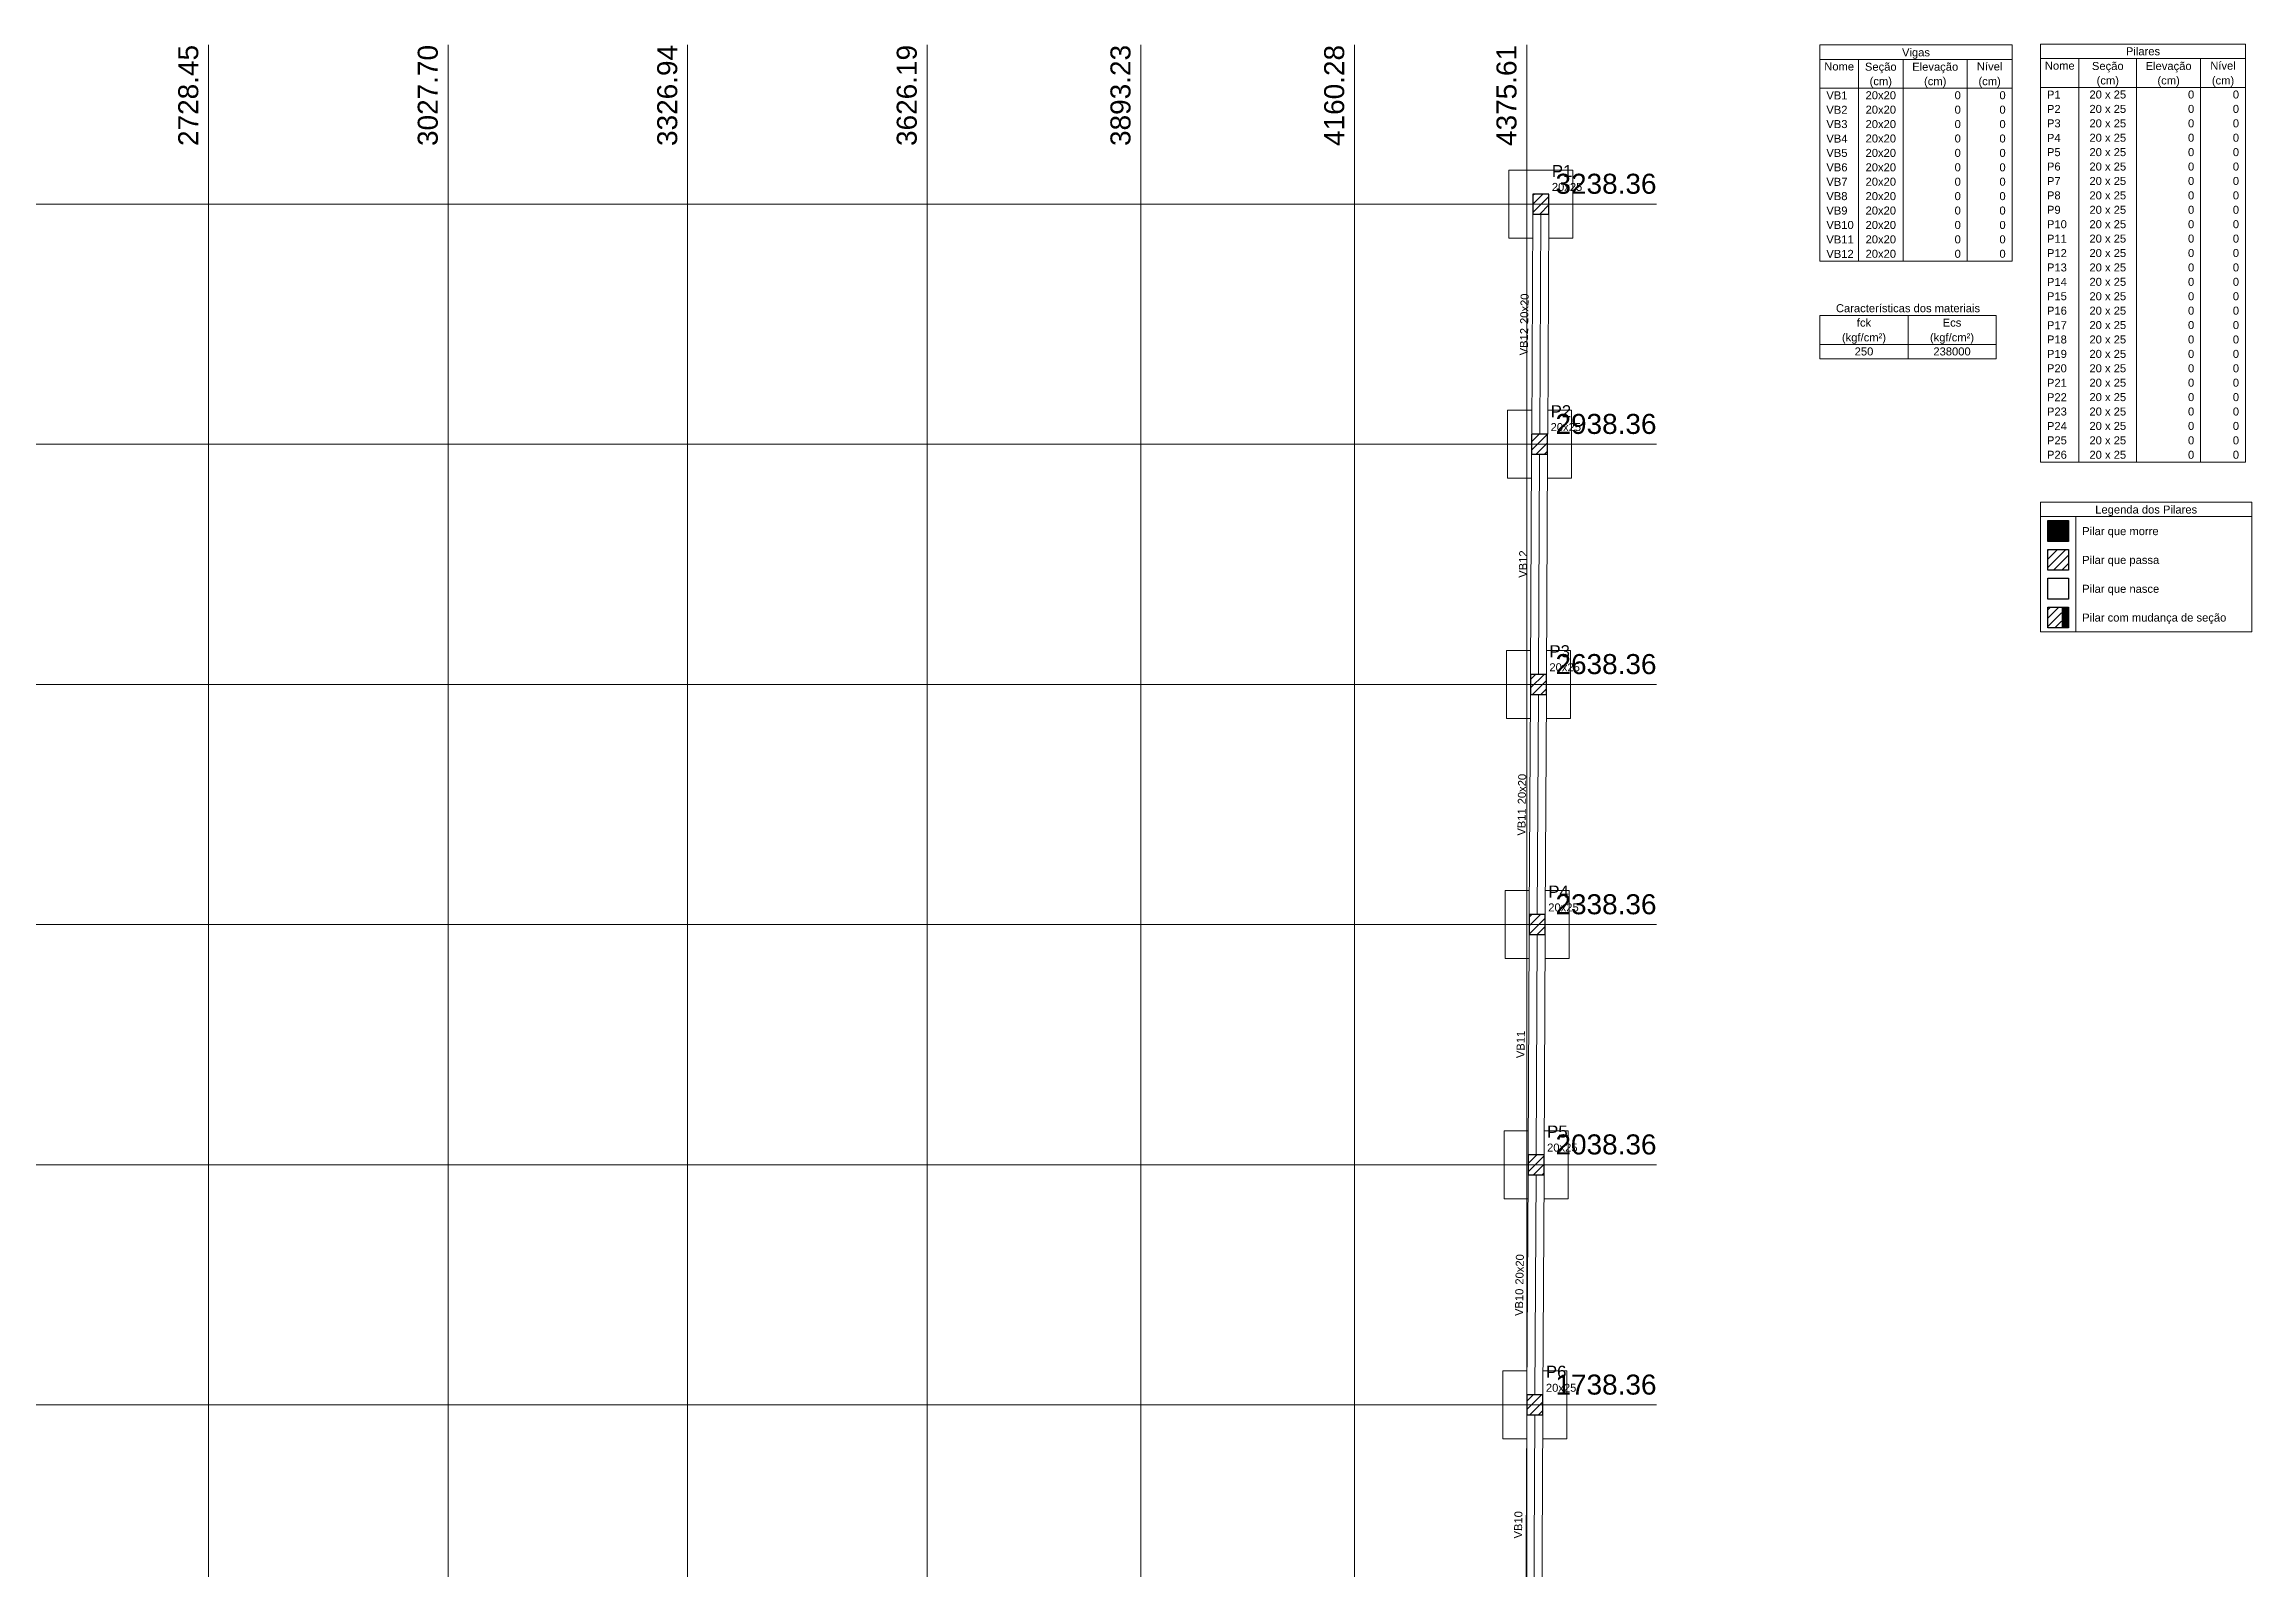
# Model space of a CAD drawing. Header units: millimetres. Extents: x 7 to 580, y -90 to 91.
# Drawn here: x 216 to 271.2, y 46.5 to 84.6 of the extents above; entities that cross this region are included whole.
import ezdxf

# ---------------------------------------------------------------- set-up
doc = ezdxf.new("R2010")
doc.units = ezdxf.units.MM
for name, color, linetype, lineweight in [('FO-Eixos', 5, 'Continuous', 5), ('FO-Hachuras dos pilares', 9, 'Continuous', 5), ('FO-Pilares', 4, 'Continuous', 30), ('FO-Seção das fundações', 9, 'Continuous', 5), ('FO-Textos das vigas', 7, 'Continuous', 5), ('FO-Textos dos pilares', 7, 'Continuous', 5), ('FO-Vigas', 1, 'Continuous', 20), ('LC-Eixos', 7, 'Continuous', 5), ('LC-Textos', 3, 'Continuous', 20)]:
    doc.layers.add(name, color=color, linetype=linetype, lineweight=lineweight)
doc.styles.add('Arial', font='arial.ttf')

msp = doc.modelspace()

# ---------------------------------------------------------------- hatches: boundary and pattern name
at = {"layer": 'FO-Hachuras dos pilares', "linetype": 'Continuous', "true_color": 0x000000}
h = msp.add_hatch(dxfattribs=at)
h.set_pattern_fill('ANSI31', color=18, scale=0.047, style=0)
h.paths.add_polyline_path([(253.2076, 80.3302), (253.4076, 80.3302), (253.6076, 80.3302), (253.6076, 80.5802), (253.6076, 80.8302), (253.4076, 80.8302), (253.2076, 80.8302), (253.2076, 80.5802)])
h = msp.add_hatch(dxfattribs=at)
h.set_pattern_fill('ANSI31', color=18, scale=0.047, style=0)
h.paths.add_polyline_path([(253.1762, 74.3302), (253.3762, 74.3302), (253.5762, 74.3302), (253.5762, 74.5802), (253.5762, 74.8302), (253.3762, 74.8302), (253.1762, 74.8302), (253.1762, 74.5802)])
at = {"layer": 'FO-Hachuras dos pilares', "linetype": 'Continuous'}
for points in [[(266.0753, 72.1512), (266.0753, 72.6712), (266.5953, 72.6712), (266.5953, 72.1512), (266.0753, 72.1512)], [(266.4211, 69.9912), (266.4211, 70.5112), (266.5953, 70.5112), (266.5953, 69.9912), (266.4211, 69.9912)]]:
    msp.add_hatch(color=256, dxfattribs=at).paths.add_polyline_path(points)
at = {"layer": 'FO-Hachuras dos pilares', "linetype": 'Continuous', "true_color": 0x000000}
h = msp.add_hatch(dxfattribs=at)
h.set_pattern_fill('ANSI31', color=18, scale=0.047, style=0)
h.paths.add_polyline_path([(266.0753, 71.4312), (266.0753, 71.9512), (266.5953, 71.9512), (266.5953, 71.4312), (266.0753, 71.4312)])
h = msp.add_hatch(dxfattribs=at)
h.set_pattern_fill('ANSI31', color=18, scale=0.047, style=0)
h.paths.add_polyline_path([(266.0753, 69.9912), (266.0753, 70.5112), (266.4211, 70.5112), (266.4211, 69.9912), (266.0753, 69.9912)])
h = msp.add_hatch(dxfattribs=at)
h.set_pattern_fill('ANSI31', color=18, scale=0.047, style=0)
h.paths.add_polyline_path([(253.1468, 68.3302), (253.3468, 68.3302), (253.5468, 68.3302), (253.5468, 68.5802), (253.5468, 68.8302), (253.3468, 68.8302), (253.1468, 68.8302), (253.1468, 68.5802)])
h = msp.add_hatch(dxfattribs=at)
h.set_pattern_fill('ANSI31', color=18, scale=0.047, style=0)
h.paths.add_polyline_path([(253.1176, 62.3302), (253.3176, 62.3302), (253.5176, 62.3302), (253.5176, 62.5802), (253.5176, 62.8302), (253.3176, 62.8302), (253.1176, 62.8302), (253.1176, 62.5802)])
h = msp.add_hatch(dxfattribs=at)
h.set_pattern_fill('ANSI31', color=18, scale=0.047, style=0)
h.paths.add_polyline_path([(253.0882, 56.3302), (253.2882, 56.3302), (253.4882, 56.3302), (253.4882, 56.5802), (253.4882, 56.8302), (253.2882, 56.8302), (253.0882, 56.8302), (253.0882, 56.5802)])
h = msp.add_hatch(dxfattribs=at)
h.set_pattern_fill('ANSI31', color=18, scale=0.047, style=0)
h.paths.add_polyline_path([(253.059, 50.3302), (253.259, 50.3302), (253.459, 50.3302), (253.459, 50.5802), (253.459, 50.8302), (253.259, 50.8302), (253.059, 50.8302), (253.059, 50.5802)])

# ---------------------------------------------------------------- linework, layer by layer
at = {"layer": 'FO-Eixos'}
for p, q in [((253.3784, 74.8302), (253.4064, 80.3302)), ((253.348, 68.8302), (253.376, 74.3302)), ((253.3188, 62.8302), (253.3456, 68.3302)), ((253.2894, 56.8302), (253.3162, 62.3302)), ((253.2602, 50.8302), (253.287, 56.3302)), ((253.2308, 44.8302), (253.2576, 50.3302))]:
    msp.add_line(p, q, dxfattribs=at)
at = {"layer": 'FO-Pilares'}
for points in [[(253.2076, 80.3302), (253.4076, 80.3302), (253.6076, 80.3302), (253.6076, 80.5802), (253.6076, 80.8302), (253.4076, 80.8302), (253.2076, 80.8302), (253.2076, 80.5802), (253.2076, 80.3302)], [(253.1762, 74.3302), (253.3762, 74.3302), (253.5762, 74.3302), (253.5762, 74.5802), (253.5762, 74.8302), (253.3762, 74.8302), (253.1762, 74.8302), (253.1762, 74.5802), (253.1762, 74.3302)], [(266.0753, 72.1512), (266.0753, 72.6712), (266.5953, 72.6712), (266.5953, 72.1512), (266.0753, 72.1512)], [(266.0753, 71.4312), (266.0753, 71.9512), (266.5953, 71.9512), (266.5953, 71.4312), (266.0753, 71.4312)], [(266.0753, 70.7112), (266.0753, 71.2312), (266.5953, 71.2312), (266.5953, 70.7112), (266.0753, 70.7112)], [(266.0753, 69.9912), (266.0753, 70.5112), (266.5953, 70.5112), (266.5953, 69.9912), (266.0753, 69.9912)], [(253.1468, 68.3302), (253.3468, 68.3302), (253.5468, 68.3302), (253.5468, 68.5802), (253.5468, 68.8302), (253.3468, 68.8302), (253.1468, 68.8302), (253.1468, 68.5802), (253.1468, 68.3302)], [(253.1176, 62.3302), (253.3176, 62.3302), (253.5176, 62.3302), (253.5176, 62.5802), (253.5176, 62.8302), (253.3176, 62.8302), (253.1176, 62.8302), (253.1176, 62.5802), (253.1176, 62.3302)], [(253.0882, 56.3302), (253.2882, 56.3302), (253.4882, 56.3302), (253.4882, 56.5802), (253.4882, 56.8302), (253.2882, 56.8302), (253.0882, 56.8302), (253.0882, 56.5802), (253.0882, 56.3302)], [(253.059, 50.3302), (253.259, 50.3302), (253.459, 50.3302), (253.459, 50.5802), (253.459, 50.8302), (253.259, 50.8302), (253.059, 50.8302), (253.059, 50.5802), (253.059, 50.3302)]]:
    msp.add_lwpolyline(points, close=True, dxfattribs=at)
at = {"layer": 'FO-Seção das fundações'}
for p, q in [((254.2076, 81.4302), (252.6076, 81.4302)), ((252.6076, 81.4302), (252.6076, 79.7302)), ((254.2076, 79.7302), (254.2076, 81.4302)), ((252.6076, 79.7302), (253.2033, 79.7302)), ((253.6033, 79.7302), (254.2076, 79.7302)), ((253.1815, 75.4302), (252.5762, 75.4302)), ((252.5762, 75.4302), (252.5762, 73.7302)), ((254.1762, 75.4302), (253.5815, 75.4302)), ((254.1762, 73.7302), (254.1762, 75.4302)), ((252.5762, 73.7302), (253.1729, 73.7302)), ((253.5729, 73.7302), (254.1762, 73.7302)), ((253.1511, 69.4302), (252.5468, 69.4302)), ((252.5468, 69.4302), (252.5468, 67.7302)), ((254.1468, 69.4302), (253.5511, 69.4302)), ((254.1468, 67.7302), (254.1468, 69.4302)), ((252.5468, 67.7302), (253.1427, 67.7302)), ((253.5427, 67.7302), (254.1468, 67.7302)), ((253.1217, 63.4302), (252.5176, 63.4302)), ((252.5176, 63.4302), (252.5176, 61.7302)), ((254.1176, 63.4302), (253.5217, 63.4302)), ((254.1176, 61.7302), (254.1176, 63.4302)), ((252.5176, 61.7302), (253.1133, 61.7302)), ((253.5133, 61.7302), (254.1176, 61.7302)), ((253.0923, 57.4302), (252.4882, 57.4302)), ((252.4882, 57.4302), (252.4882, 55.7302)), ((254.0882, 57.4302), (253.4923, 57.4302)), ((254.0882, 55.7302), (254.0882, 57.4302)), ((252.4882, 55.7302), (253.0841, 55.7302)), ((253.4841, 55.7302), (254.0882, 55.7302)), ((253.0631, 51.4302), (252.459, 51.4302)), ((252.459, 51.4302), (252.459, 49.7302)), ((254.059, 51.4302), (253.4631, 51.4302)), ((254.059, 49.7302), (254.059, 51.4302)), ((252.459, 49.7302), (253.0547, 49.7302)), ((253.4547, 49.7302), (254.059, 49.7302))]:
    msp.add_line(p, q, dxfattribs=at)
at = {"layer": 'FO-Textos das vigas'}
for p, q in [((260.3826, 84.5552), (265.1826, 84.5552)), ((260.3826, 84.5552), (260.3826, 79.1552)), ((265.1826, 84.5552), (265.1826, 79.1552)), ((260.3826, 84.1952), (265.1826, 84.1952)), ((261.3426, 84.1952), (261.3426, 79.1552)), ((262.4626, 84.1952), (262.4626, 79.1552)), ((264.0626, 84.1952), (264.0626, 79.1552)), ((260.3826, 83.4752), (265.1826, 83.4752)), ((260.3826, 79.1552), (265.1826, 79.1552)), ((260.3826, 77.7952), (264.7826, 77.7952)), ((260.3826, 77.7952), (260.3826, 76.7152)), ((262.5826, 77.7952), (262.5826, 76.7152)), ((264.7826, 77.7952), (264.7826, 76.7152)), ((260.3826, 77.0752), (264.7826, 77.0752)), ((260.3826, 76.7152), (264.7826, 76.7152)), ((265.8953, 73.1342), (271.1753, 73.1342)), ((265.8953, 73.1342), (265.8953, 69.8942)), ((271.1753, 73.1342), (271.1753, 69.8942)), ((265.8953, 72.7742), (271.1753, 72.7742)), ((266.7753, 72.7742), (266.7753, 69.8942)), ((265.8953, 69.8942), (271.1753, 69.8942))]:
    msp.add_line(p, q, dxfattribs=at)
at = {"layer": 'FO-Textos dos pilares'}
for p, q in [((265.8953, 84.5742), (271.0153, 84.5742)), ((265.8953, 84.5742), (265.8953, 74.1342)), ((271.0153, 84.5742), (271.0153, 74.1342)), ((265.8953, 84.2142), (271.0153, 84.2142)), ((266.8553, 84.2142), (266.8553, 74.1342)), ((268.2953, 84.2142), (268.2953, 74.1342)), ((269.8953, 84.2142), (269.8953, 74.1342)), ((265.8953, 83.4942), (271.0153, 83.4942)), ((265.8953, 74.1342), (271.0153, 74.1342))]:
    msp.add_line(p, q, dxfattribs=at)
at = {"layer": 'FO-Vigas'}
for p, q in [((253.1784, 74.8302), (253.2064, 80.3302)), ((253.5784, 74.8292), (253.6064, 80.3302)), ((253.148, 68.8302), (253.176, 74.3302)), ((253.176, 74.3302), (253.176, 74.3312)), ((253.548, 68.8302), (253.576, 74.3292)), ((253.576, 74.3292), (253.576, 74.3302)), ((253.1188, 62.8302), (253.1456, 68.3302)), ((253.5188, 62.8302), (253.5456, 68.3302)), ((253.0894, 56.8302), (253.1162, 62.3302)), ((253.1162, 62.3302), (253.1162, 62.3312)), ((253.4894, 56.8302), (253.5162, 62.3292)), ((253.5162, 62.3292), (253.5162, 62.3302)), ((253.0602, 50.8302), (253.087, 56.3302)), ((253.087, 56.3302), (253.087, 56.3312)), ((253.4602, 50.8302), (253.487, 56.3292)), ((253.487, 56.3292), (253.487, 56.3302)), ((253.0308, 44.8302), (253.0576, 50.3302)), ((253.0576, 50.3302), (253.0576, 50.3312)), ((253.4308, 44.8302), (253.4576, 50.3292)), ((253.4576, 50.3292), (253.4576, 50.3302))]:
    msp.add_line(p, q, dxfattribs=at)
at = {"layer": 'LC-Eixos'}
for p, q in [((220.1127, 84.5552), (220.1127, 11.9635)), ((226.0977, 84.5552), (226.0977, 11.9635)), ((232.0825, 84.5552), (232.0825, 11.9635)), ((238.0675, 84.5552), (238.0675, 11.9635)), ((243.4083, 84.5552), (243.4083, 11.9635)), ((248.7493, 84.5552), (248.7493, 11.9635)), ((253.0559, 84.5552), (253.0559, 11.9635)), ((163.9618, 80.5802), (256.2975, 80.5802)), ((163.9618, 74.5802), (256.2975, 74.5802)), ((163.9618, 68.5802), (256.2975, 68.5802)), ((163.9618, 62.5802), (256.2975, 62.5802)), ((163.9618, 56.5802), (256.2975, 56.5802)), ((163.9618, 50.5802), (256.2975, 50.5802))]:
    msp.add_line(p, q, dxfattribs=at)

# ---------------------------------------------------------------- texts
at = {"layer": 'FO-Textos das vigas', "char_height": 0.2, "line_spacing_factor": 0.798, "style": 'Arial'}
for s, insert, width, attachment_point in [('Vigas', (262.7826, 84.209), 1.2, 8), ('Nome', (260.8626, 83.915), 0.96, 8), ('Seção', (261.9026, 83.849), 1.2, 8), ('Elevação', (263.2626, 83.849), 1.92, 8), ('Nível', (264.6226, 83.915), 1.2, 8), ('VB1', (260.5426, 83.195), 0.72, 7), ('20x20', (261.9026, 83.195), 1.2, 8), ('(cm)', (261.9026, 83.489), 0.96, 8), ('(cm)', (263.2626, 83.489), 0.96, 8), ('0', (263.9026, 83.195), 0.24, 9), ('(cm)', (264.6226, 83.489), 0.96, 8), ('0', (265.0226, 83.195), 0.24, 9), ('VB2', (260.5426, 82.835), 0.72, 7), ('20x20', (261.9026, 82.835), 1.2, 8), ('0', (263.9026, 82.835), 0.24, 9), ('0', (265.0226, 82.835), 0.24, 9), ('VB3', (260.5426, 82.475), 0.72, 7), ('VB4', (260.5426, 82.115), 0.72, 7), ('20x20', (261.9026, 82.475), 1.2, 8), ('20x20', (261.9026, 82.115), 1.2, 8), ('0', (263.9026, 82.475), 0.24, 9), ('0', (263.9026, 82.115), 0.24, 9), ('0', (265.0226, 82.475), 0.24, 9), ('0', (265.0226, 82.115), 0.24, 9), ('VB5', (260.5426, 81.755), 0.72, 7), ('20x20', (261.9026, 81.755), 1.2, 8), ('0', (263.9026, 81.755), 0.24, 9), ('0', (265.0226, 81.755), 0.24, 9), ('VB6', (260.5426, 81.395), 0.72, 7), ('VB7', (260.5426, 81.035), 0.72, 7), ('20x20', (261.9026, 81.395), 1.2, 8), ('20x20', (261.9026, 81.035), 1.2, 8), ('0', (263.9026, 81.395), 0.24, 9), ('0', (263.9026, 81.035), 0.24, 9), ('0', (265.0226, 81.395), 0.24, 9), ('0', (265.0226, 81.035), 0.24, 9), ('VB8', (260.5426, 80.675), 0.72, 7), ('20x20', (261.9026, 80.675), 1.2, 8), ('0', (263.9026, 80.675), 0.24, 9), ('0', (265.0226, 80.675), 0.24, 9), ('VB9', (260.5426, 80.315), 0.72, 7), ('VB10', (260.5426, 79.955), 0.96, 7), ('20x20', (261.9026, 80.315), 1.2, 8), ('20x20', (261.9026, 79.955), 1.2, 8), ('0', (263.9026, 80.315), 0.24, 9), ('0', (263.9026, 79.955), 0.24, 9), ('0', (265.0226, 80.315), 0.24, 9), ('0', (265.0226, 79.955), 0.24, 9), ('VB11', (260.5426, 79.595), 0.96, 7), ('20x20', (261.9026, 79.595), 1.2, 8), ('0', (263.9026, 79.595), 0.24, 9), ('0', (265.0226, 79.595), 0.24, 9), ('VB12', (260.5426, 79.235), 0.96, 7), ('20x20', (261.9026, 79.235), 1.2, 8), ('0', (263.9026, 79.235), 0.24, 9), ('0', (265.0226, 79.235), 0.24, 9), ('Características dos materiais', (262.5826, 77.875), 6.96, 8), ('(kgf/cm²)', (261.4826, 77.089), 2.16, 8), ('fck', (261.4826, 77.515), 0.72, 8), ('(kgf/cm²)', (263.6826, 77.089), 2.16, 8), ('Ecs', (263.6826, 77.515), 0.72, 8), ('250', (261.4826, 76.795), 0.72, 8), ('238000', (263.6826, 76.795), 1.44, 8), ('Legenda dos Pilares', (268.5353, 72.788), 4.56, 8), ('Pilar que morre', (266.9353, 72.248), 3.6, 7), ('Pilar que passa', (266.9353, 71.528), 3.6, 7), ('Pilar que nasce', (266.9353, 70.808), 3.6, 7), ('Pilar com mudança de seção', (266.9353, 70.088), 6.24, 7)]:
    msp.add_mtext(s, dxfattribs=dict(at, insert=insert, width=width, attachment_point=attachment_point))
at = {"layer": 'FO-Textos das vigas', "char_height": 0.2, "rotation": 88.99753, "line_spacing_factor": 0.798, "style": 'Arial'}
for s, insert, width, attachment_point in [('20x20', (253.0926, 77.5811), 1.2, 7), ('VB12', (253.0916, 77.4811), 0.96, 9), ('VB12', (253.0616, 71.5831), 0.96, 8), ('20x20', (253.0326, 65.5821), 1.2, 7), ('VB11', (253.0316, 65.4821), 0.96, 9), ('VB11', (253.0026, 59.5821), 0.96, 8), ('20x20', (252.9736, 53.5821), 1.2, 7), ('VB10', (252.9736, 53.4821), 0.96, 9), ('VB10', (252.9446, 47.5821), 0.96, 8)]:
    msp.add_mtext(s, dxfattribs=dict(at, insert=insert, width=width, attachment_point=attachment_point))
at = {"layer": 'FO-Textos dos pilares', "line_spacing_factor": 0.798, "style": 'Arial'}
for s, insert, char_height, width, attachment_point in [('Pilares', (268.4553, 84.294), 0.2, 1.68, 8), ('Nome', (266.3753, 83.934), 0.2, 0.96, 8), ('Seção', (267.5753, 83.868), 0.2, 1.2, 8), ('Elevação', (269.0953, 83.868), 0.2, 1.92, 8), ('Nível', (270.4553, 83.934), 0.2, 1.2, 8), ('P1', (266.0553, 83.214), 0.2, 0.48, 7), ('20 x 25', (267.5753, 83.214), 0.2, 1.68, 8), ('(cm)', (267.5753, 83.508), 0.2, 0.96, 8), ('(cm)', (269.0953, 83.508), 0.2, 0.96, 8), ('0', (269.7353, 83.214), 0.2, 0.24, 9), ('(cm)', (270.4553, 83.508), 0.2, 0.96, 8), ('0', (270.8553, 83.214), 0.2, 0.24, 9), ('P2', (266.0553, 82.854), 0.2, 0.48, 7), ('20 x 25', (267.5753, 82.854), 0.2, 1.68, 8), ('0', (269.7353, 82.854), 0.2, 0.24, 9), ('0', (270.8553, 82.854), 0.2, 0.24, 9), ('P3', (266.0553, 82.494), 0.2, 0.48, 7), ('P4', (266.0553, 82.134), 0.2, 0.48, 7), ('20 x 25', (267.5753, 82.494), 0.2, 1.68, 8), ('20 x 25', (267.5753, 82.134), 0.2, 1.68, 8), ('0', (269.7353, 82.494), 0.2, 0.24, 9), ('0', (269.7353, 82.134), 0.2, 0.24, 9), ('0', (270.8553, 82.494), 0.2, 0.24, 9), ('0', (270.8553, 82.134), 0.2, 0.24, 9), ('P5', (266.0553, 81.774), 0.2, 0.48, 7), ('20 x 25', (267.5753, 81.774), 0.2, 1.68, 8), ('0', (269.7353, 81.774), 0.2, 0.24, 9), ('0', (270.8553, 81.774), 0.2, 0.24, 9), ('20x25', (253.6826, 80.905), 0.2, 1.2, 7), ('P1', (253.6826, 81.255), 0.3, 0.72, 7), ('P6', (266.0553, 81.414), 0.2, 0.48, 7), ('P7', (266.0553, 81.054), 0.2, 0.48, 7), ('20 x 25', (267.5753, 81.414), 0.2, 1.68, 8), ('20 x 25', (267.5753, 81.054), 0.2, 1.68, 8), ('0', (269.7353, 81.414), 0.2, 0.24, 9), ('0', (269.7353, 81.054), 0.2, 0.24, 9), ('0', (270.8553, 81.414), 0.2, 0.24, 9), ('0', (270.8553, 81.054), 0.2, 0.24, 9), ('P8', (266.0553, 80.694), 0.2, 0.48, 7), ('20 x 25', (267.5753, 80.694), 0.2, 1.68, 8), ('0', (269.7353, 80.694), 0.2, 0.24, 9), ('0', (270.8553, 80.694), 0.2, 0.24, 9), ('P9', (266.0553, 80.334), 0.2, 0.48, 7), ('P10', (266.0553, 79.974), 0.2, 0.72, 7), ('20 x 25', (267.5753, 80.334), 0.2, 1.68, 8), ('20 x 25', (267.5753, 79.974), 0.2, 1.68, 8), ('0', (269.7353, 80.334), 0.2, 0.24, 9), ('0', (269.7353, 79.974), 0.2, 0.24, 9), ('0', (270.8553, 80.334), 0.2, 0.24, 9), ('0', (270.8553, 79.974), 0.2, 0.24, 9), ('P11', (266.0553, 79.614), 0.2, 0.72, 7), ('P12', (266.0553, 79.254), 0.2, 0.72, 7), ('20 x 25', (267.5753, 79.614), 0.2, 1.68, 8), ('20 x 25', (267.5753, 79.254), 0.2, 1.68, 8), ('0', (269.7353, 79.614), 0.2, 0.24, 9), ('0', (269.7353, 79.254), 0.2, 0.24, 9), ('0', (270.8553, 79.614), 0.2, 0.24, 9), ('0', (270.8553, 79.254), 0.2, 0.24, 9), ('P13', (266.0553, 78.894), 0.2, 0.72, 7), ('20 x 25', (267.5753, 78.894), 0.2, 1.68, 8), ('0', (269.7353, 78.894), 0.2, 0.24, 9), ('0', (270.8553, 78.894), 0.2, 0.24, 9), ('P14', (266.0553, 78.534), 0.2, 0.72, 7), ('P15', (266.0553, 78.174), 0.2, 0.72, 7), ('20 x 25', (267.5753, 78.534), 0.2, 1.68, 8), ('20 x 25', (267.5753, 78.174), 0.2, 1.68, 8), ('0', (269.7353, 78.534), 0.2, 0.24, 9), ('0', (269.7353, 78.174), 0.2, 0.24, 9), ('0', (270.8553, 78.534), 0.2, 0.24, 9), ('0', (270.8553, 78.174), 0.2, 0.24, 9), ('P16', (266.0553, 77.814), 0.2, 0.72, 7), ('20 x 25', (267.5753, 77.814), 0.2, 1.68, 8), ('0', (269.7353, 77.814), 0.2, 0.24, 9), ('0', (270.8553, 77.814), 0.2, 0.24, 9), ('P17', (266.0553, 77.454), 0.2, 0.72, 7), ('P18', (266.0553, 77.094), 0.2, 0.72, 7), ('20 x 25', (267.5753, 77.454), 0.2, 1.68, 8), ('20 x 25', (267.5753, 77.094), 0.2, 1.68, 8), ('0', (269.7353, 77.454), 0.2, 0.24, 9), ('0', (269.7353, 77.094), 0.2, 0.24, 9), ('0', (270.8553, 77.454), 0.2, 0.24, 9), ('0', (270.8553, 77.094), 0.2, 0.24, 9), ('P19', (266.0553, 76.734), 0.2, 0.72, 7), ('20 x 25', (267.5753, 76.734), 0.2, 1.68, 8), ('0', (269.7353, 76.734), 0.2, 0.24, 9), ('0', (270.8553, 76.734), 0.2, 0.24, 9), ('P20', (266.0553, 76.374), 0.2, 0.72, 7), ('P21', (266.0553, 76.014), 0.2, 0.72, 7), ('20 x 25', (267.5753, 76.374), 0.2, 1.68, 8), ('20 x 25', (267.5753, 76.014), 0.2, 1.68, 8), ('0', (269.7353, 76.374), 0.2, 0.24, 9), ('0', (269.7353, 76.014), 0.2, 0.24, 9), ('0', (270.8553, 76.374), 0.2, 0.24, 9), ('0', (270.8553, 76.014), 0.2, 0.24, 9), ('P22', (266.0553, 75.654), 0.2, 0.72, 7), ('20 x 25', (267.5753, 75.654), 0.2, 1.68, 8), ('0', (269.7353, 75.654), 0.2, 0.24, 9), ('0', (270.8553, 75.654), 0.2, 0.24, 9), ('20x25', (253.6516, 74.905), 0.2, 1.2, 7), ('P2', (253.6516, 75.255), 0.3, 0.72, 7), ('P23', (266.0553, 75.294), 0.2, 0.72, 7), ('P24', (266.0553, 74.934), 0.2, 0.72, 7), ('20 x 25', (267.5753, 75.294), 0.2, 1.68, 8), ('20 x 25', (267.5753, 74.934), 0.2, 1.68, 8), ('0', (269.7353, 75.294), 0.2, 0.24, 9), ('0', (269.7353, 74.934), 0.2, 0.24, 9), ('0', (270.8553, 75.294), 0.2, 0.24, 9), ('0', (270.8553, 74.934), 0.2, 0.24, 9), ('P25', (266.0553, 74.574), 0.2, 0.72, 7), ('20 x 25', (267.5753, 74.574), 0.2, 1.68, 8), ('0', (269.7353, 74.574), 0.2, 0.24, 9), ('0', (270.8553, 74.574), 0.2, 0.24, 9), ('P26', (266.0553, 74.214), 0.2, 0.72, 7), ('20 x 25', (267.5753, 74.214), 0.2, 1.68, 8), ('0', (269.7353, 74.214), 0.2, 0.24, 9), ('0', (270.8553, 74.214), 0.2, 0.24, 9), ('P3', (253.6216, 69.255), 0.3, 0.72, 7), ('20x25', (253.6216, 68.905), 0.2, 1.2, 7), ('P4', (253.5926, 63.255), 0.3, 0.72, 7), ('20x25', (253.5926, 62.905), 0.2, 1.2, 7), ('P5', (253.5636, 57.255), 0.3, 0.72, 7), ('20x25', (253.5636, 56.905), 0.2, 1.2, 7), ('P6', (253.5336, 51.255), 0.3, 0.72, 7), ('20x25', (253.5336, 50.905), 0.2, 1.2, 7)]:
    msp.add_mtext(s, dxfattribs=dict(at, insert=insert, char_height=char_height, width=width, attachment_point=attachment_point))
at = {"layer": 'LC-Textos', "char_height": 0.5, "width": 4.2, "attachment_point": 9, "rotation": 90.00021, "line_spacing_factor": 0.798, "style": 'Arial'}
for s, insert in [('2728.45', (219.8626, 84.555)), ('3027.70', (225.8476, 84.555)), ('3326.94', (231.8326, 84.555)), ('3626.19', (237.8176, 84.555)), ('3893.23', (243.1586, 84.555)), ('4160.28', (248.4996, 84.555)), ('4375.61', (252.8056, 84.555))]:
    msp.add_mtext(s, dxfattribs=dict(at, insert=insert))
at = {"layer": 'LC-Textos', "char_height": 0.5, "width": 4.2, "attachment_point": 9, "line_spacing_factor": 0.798, "style": 'Arial'}
for s, insert in [('3238.36', (256.2975, 80.83)), ('2938.36', (256.2975, 74.83)), ('2638.36', (256.2975, 68.83)), ('2338.36', (256.2975, 62.83)), ('2038.36', (256.2975, 56.83)), ('1738.36', (256.2975, 50.83))]:
    msp.add_mtext(s, dxfattribs=dict(at, insert=insert))

doc.saveas('drawing.dxf')
